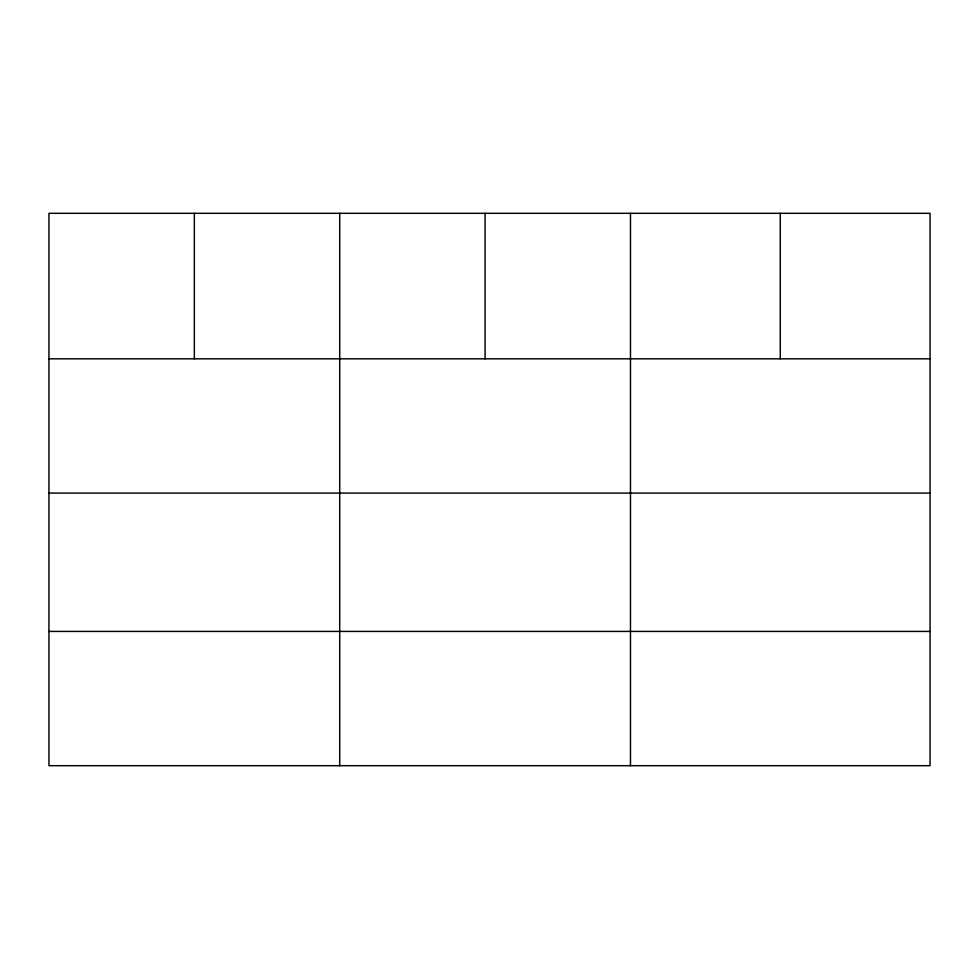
<?xml version="1.0" encoding="UTF-8"?>
<svg xmlns="http://www.w3.org/2000/svg" width="979" height="979" viewBox="0 0 979 979"><rect width="100%" height="100%" fill="white"/><g stroke="black" fill="none" stroke-linecap="round" stroke-linejoin="round"><path stroke-width="1.47" d="M930.05 493.086L930.05 213.312L48.95 213.312L48.95 765.688L930.05 765.688L930.05 493.086L48.95 493.086M48.95 358.816L930.05 358.816M48.95 631.418L930.05 631.418M780.263 213.312L780.263 358.816M630.476 213.312L630.476 765.688M485.094 213.312L485.094 358.816M339.713 213.312L339.713 765.688M194.332 213.312L194.332 358.816"/></g></svg>
